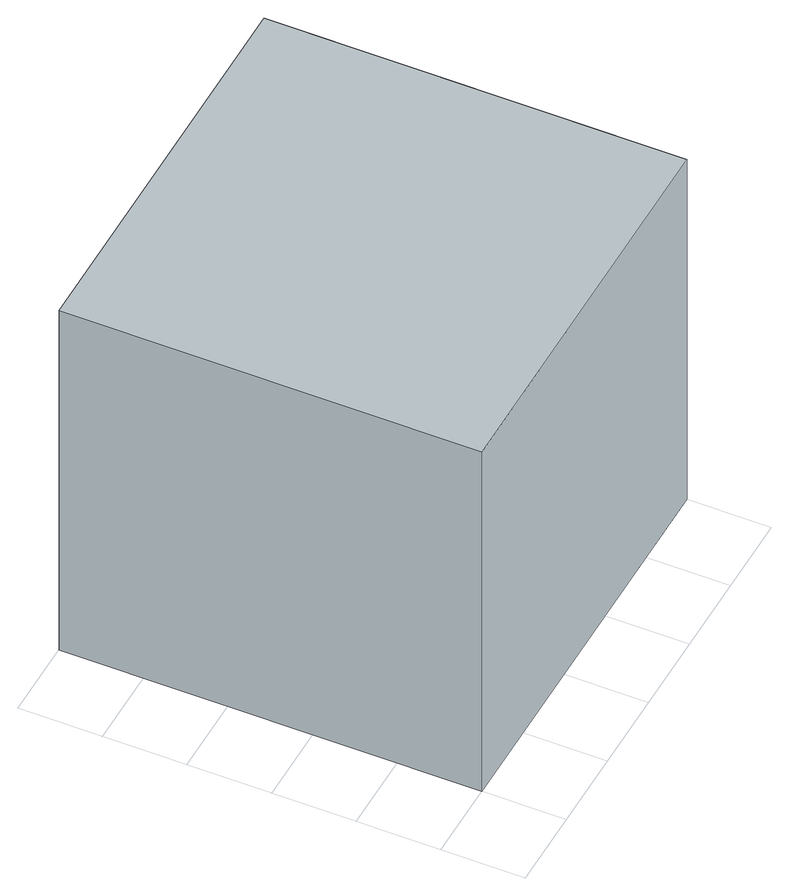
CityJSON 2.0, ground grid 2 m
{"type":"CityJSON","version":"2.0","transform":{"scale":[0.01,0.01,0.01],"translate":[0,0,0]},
"CityObjects":{
"object1":{"type":"GenericCityObject","geometry":[{"type":"Solid","lod":"1","boundaries":[[[[0,1,2,3]],[[4,5,6,7]],[[0,3,5,4]],[[3,2,6,5]],[[2,1,7,6]],[[1,0,4,7]]],[[[8,9,10]],[[9,11,10]],[[8,11,9]],[[11,8,10]]]]}]}
},
"vertices":[
[0,0,0],[0,1000,0],[1000,1000,0],[1000,0,0],[0,0,1000],[1000,0,1000],[1000,1000,1000],[0,1000,1000],[500,500,200],[800,200,200],[200,200,200],[500,500,900]
]}
